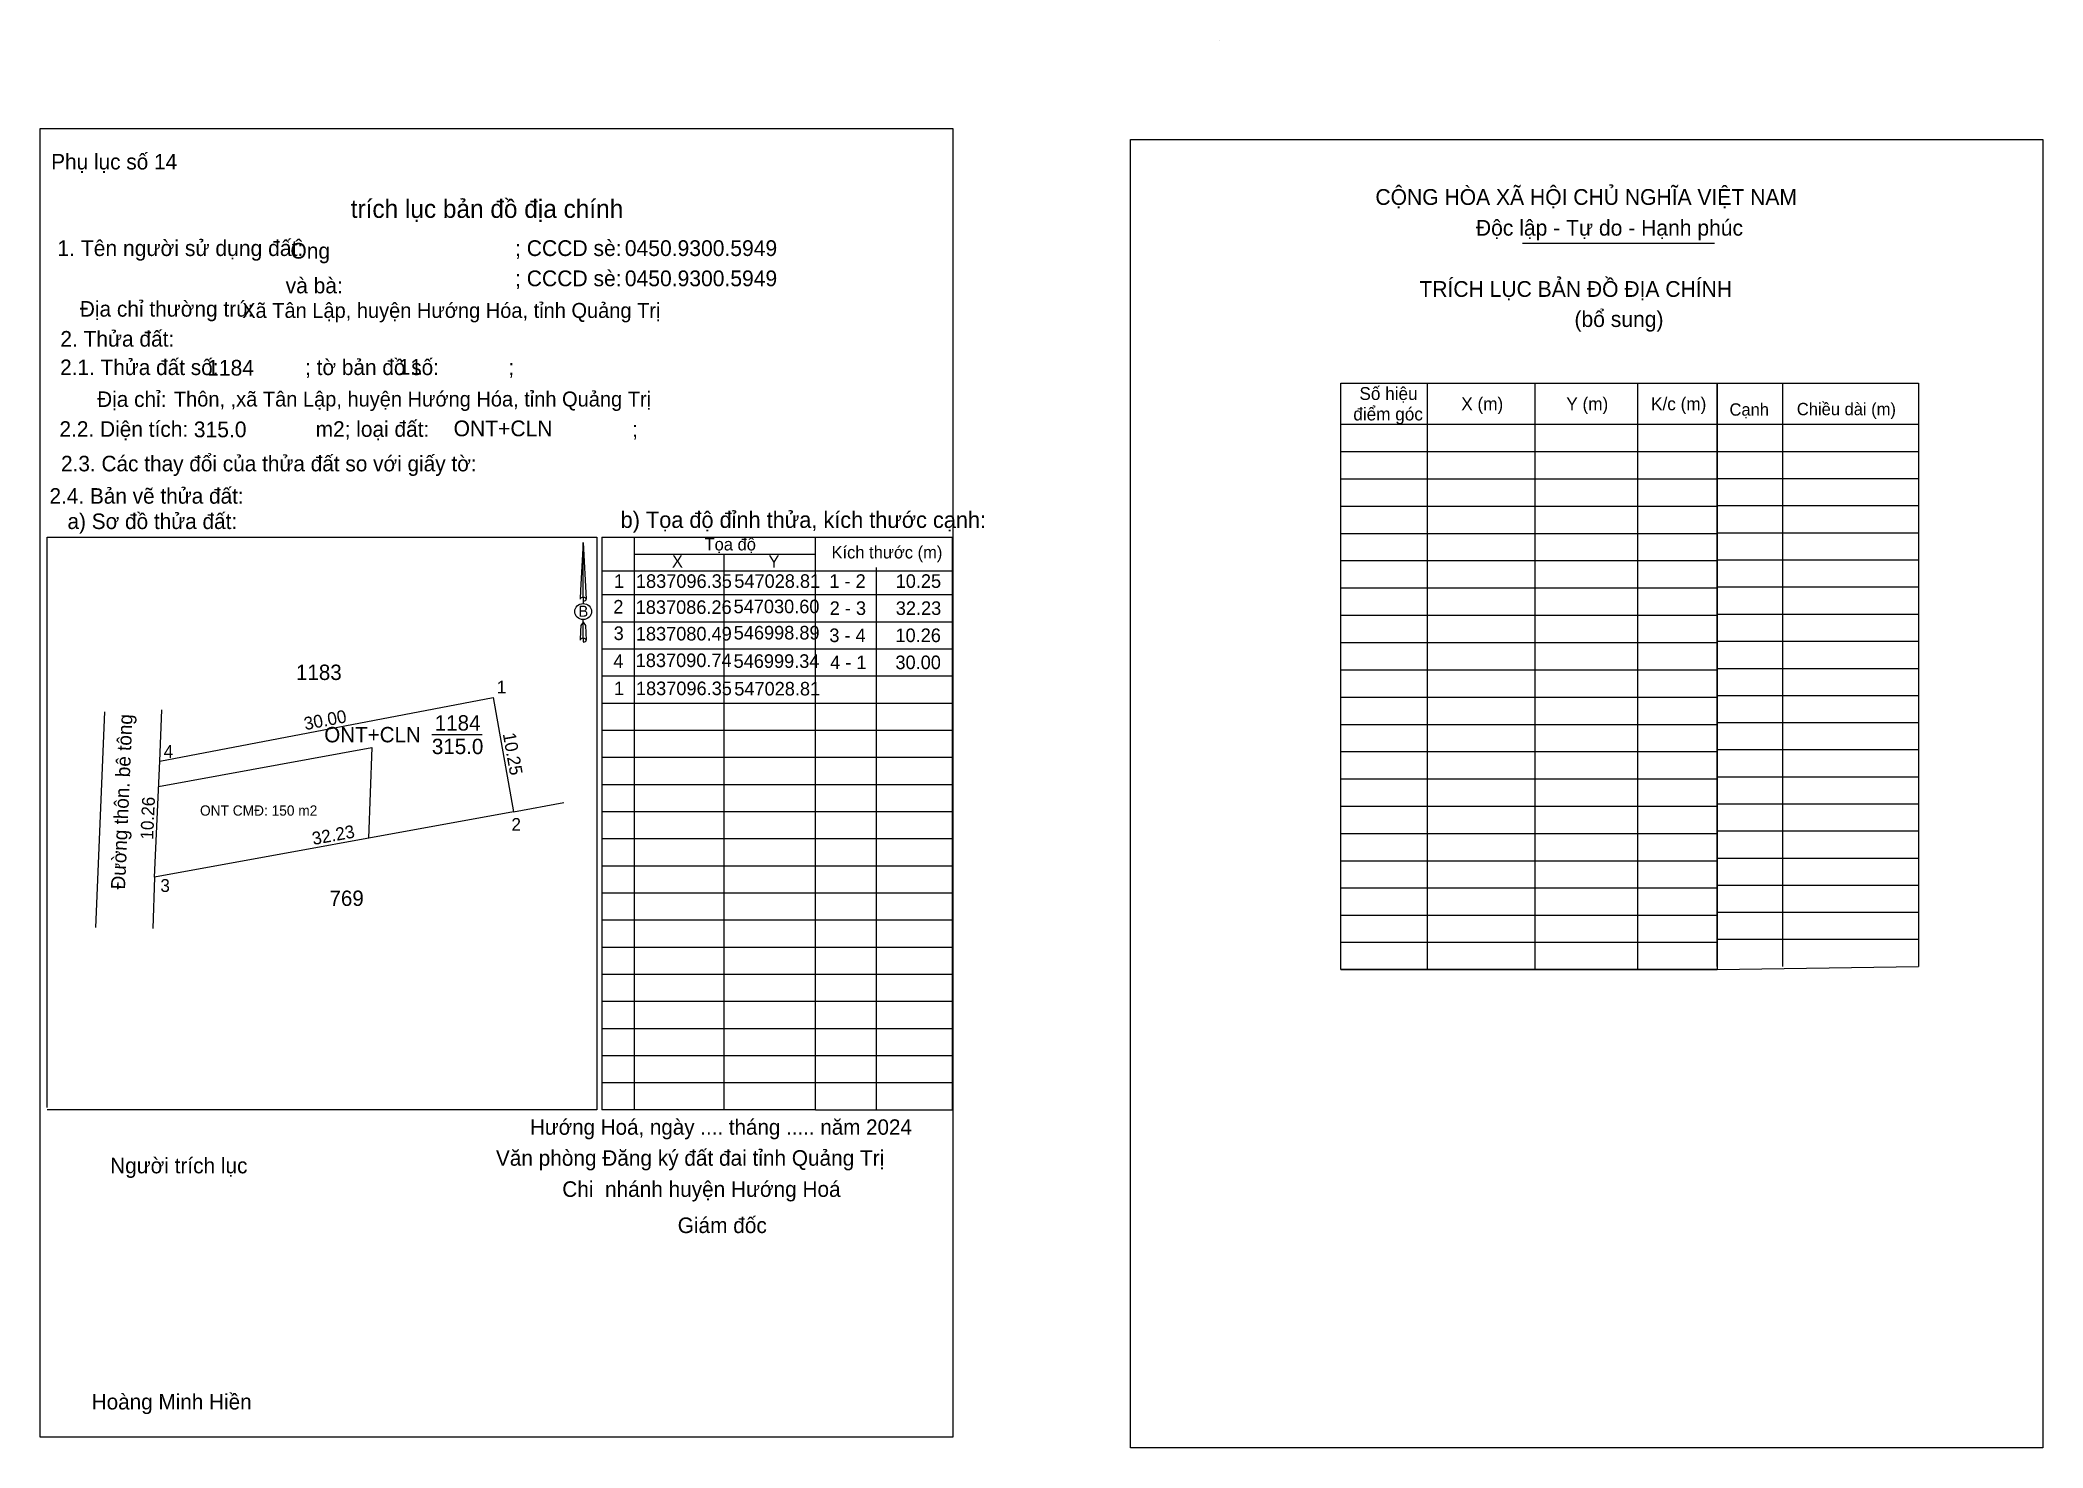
# Model space of a CAD drawing. Extents: x 546989 to 547166, y 1837030 to 1837154.
import ezdxf

# ---------------------------------------------------------------- set-up
doc = ezdxf.new("R2010")
doc.units = 0
for name, color, linetype in [('Level 1', 7, 'Continuous'), ('Level 10', 7, 'Continuous'), ('Level 13', 7, 'Continuous'), ('Level 14', 7, 'Continuous'), ('Level 16', 7, 'Continuous'), ('Level 27', 7, 'Continuous'), ('Level 3', 7, 'Continuous'), ('Level 36', 7, 'Continuous'), ('Level 40', 7, 'Continuous'), ('Level 42', 7, 'Continuous'), ('Level 49', 7, 'Continuous'), ('Level 52', 7, 'Continuous'), ('Level 53', 7, 'Continuous'), ('Level 6', 7, 'Continuous'), ('Level 63', 7, 'Continuous'), ('Level 9', 7, 'Continuous')]:
    doc.layers.add(name, color=color, linetype=linetype)

msp = doc.modelspace()

# ---------------------------------------------------------------- linework, layer by layer
at = {"layer": 'Level 1'}
for p, q in [((547093.02, 1837154.47), (547093.02, 1837154.47)), ((547119.76, 1837136.53), (547136.71, 1837136.53)), ((547142.72, 1837124.13), (547142.72, 1837072.59)), ((547136.97, 1837120.51), (547154.74, 1837120.51)), ((547136.97, 1837118.11), (547154.74, 1837118.11)), ((547136.97, 1837115.72), (547154.74, 1837115.72)), ((547136.97, 1837113.32), (547154.74, 1837113.32)), ((547057.29, 1837059.93), (547057.29, 1837110.53)), ((547057.29, 1837110.53), (547069.36, 1837110.53)), ((547069.36, 1837110.53), (547069.36, 1837059.93)), ((547136.97, 1837110.92), (547154.74, 1837110.92)), ((547041.27, 1837109.03), (547057.29, 1837109.03)), ((547038.48, 1837107.56), (547069.36, 1837107.56)), ((547062.66, 1837107.85), (547062.66, 1837059.93)), ((547136.97, 1837108.53), (547154.74, 1837108.53)), ((547038.42, 1837105.46), (547069.36, 1837105.46)), ((547136.97, 1837106.13), (547154.74, 1837106.13)), ((547136.97, 1837103.74), (547154.74, 1837103.74)), ((547038.42, 1837103.06), (547069.36, 1837103.06)), ((547038.42, 1837100.66), (547069.36, 1837100.66)), ((547136.97, 1837101.34), (547154.74, 1837101.34)), ((547038.42, 1837098.27), (547069.36, 1837098.27)), ((547136.97, 1837098.94), (547154.74, 1837098.94)), ((547136.97, 1837096.55), (547154.74, 1837096.55)), ((547038.42, 1837095.87), (547069.36, 1837095.87)), ((547038.42, 1837093.48), (547069.36, 1837093.48)), ((547136.97, 1837094.15), (547154.74, 1837094.15)), ((547038.42, 1837091.08), (547069.36, 1837091.08)), ((547136.97, 1837091.76), (547154.74, 1837091.76)), ((547136.97, 1837089.36), (547154.74, 1837089.36)), ((547038.42, 1837088.68), (547069.36, 1837088.68)), ((547038.42, 1837086.29), (547069.36, 1837086.29)), ((547136.97, 1837086.97), (547154.74, 1837086.97)), ((547038.42, 1837083.89), (547069.36, 1837083.89)), ((547136.97, 1837084.57), (547154.74, 1837084.57)), ((547136.97, 1837082.17), (547154.74, 1837082.17)), ((547038.42, 1837081.5), (547069.36, 1837081.5)), ((547038.42, 1837079.1), (547069.36, 1837079.1)), ((547136.97, 1837079.78), (547154.74, 1837079.78)), ((547038.42, 1837076.71), (547069.36, 1837076.71)), ((547136.97, 1837077.38), (547154.74, 1837077.38)), ((547136.97, 1837074.99), (547154.74, 1837074.99)), ((547038.42, 1837074.31), (547069.36, 1837074.31)), ((547038.42, 1837071.91), (547069.36, 1837071.91)), ((547136.97, 1837072.33), (547154.74, 1837072.59)), ((547038.42, 1837069.52), (547069.36, 1837069.52)), ((547038.42, 1837067.12), (547069.36, 1837067.12)), ((547038.42, 1837064.73), (547069.36, 1837064.73)), ((547038.42, 1837062.33), (547069.36, 1837062.33)), ((547057.29, 1837059.93), (547069.36, 1837059.93))]:
    msp.add_line(p, q, dxfattribs=at)
msp.add_lwpolyline([(547136.97, 1837072.59), (547136.97, 1837124.13), (547154.74, 1837124.13), (547154.74, 1837072.59)], dxfattribs=at)
at = {"layer": 'Level 10'}
msp.add_lwpolyline([(546999.34, 1837090.74), (547028.81, 1837096.35), (547030.6, 1837086.26), (546998.89, 1837080.49)], close=True, dxfattribs=at)
at = {"layer": 'Level 13'}
for points in [[(546988.77, 1837146.64), (547069.41, 1837146.64), (547069.41, 1837031), (546988.77, 1837031)], [(547085.11, 1837145.69), (547165.75, 1837145.69), (547165.75, 1837030.04), (547085.11, 1837030.04)]]:
    msp.add_lwpolyline(points, close=True, dxfattribs=at)
at = {"layer": 'Level 14'}
msp.add_lwpolyline([(546999.24, 1837088.49), (547018.09, 1837091.95), (547017.79, 1837083.93)], dxfattribs=at)
at = {"layer": 'Level 27'}
for p, q in [((546999.34, 1837090.74), (546999.54, 1837095.27)), ((547030.6, 1837086.26), (547035.06, 1837087.07)), ((546998.89, 1837080.49), (546998.74, 1837075.96))]:
    msp.add_line(p, q, dxfattribs=at)
at = {"layer": 'Level 3'}
for p, q in [((547093.02, 1837154.47), (547093.02, 1837154.47)), ((546989.39, 1837110.53), (547037.97, 1837110.53)), ((546989.39, 1837060.12), (546989.39, 1837110.53)), ((547037.97, 1837110.53), (547037.97, 1837059.93)), ((547038.42, 1837110.53), (547038.42, 1837059.93)), ((547038.42, 1837110.53), (547057.29, 1837110.53)), ((547041.27, 1837110.53), (547041.27, 1837059.93)), ((547049.2, 1837109.03), (547049.2, 1837059.93)), ((547037.97, 1837059.93), (546989.39, 1837059.93)), ((547057.29, 1837059.93), (547038.42, 1837059.93))]:
    msp.add_line(p, q, dxfattribs=at)
at = {"layer": 'Level 40'}
for p, q in [((547036.76, 1837110.06), (547036.53, 1837105.84)), ((547036.76, 1837110.06), (547037.02, 1837105.06)), ((547036.76, 1837110.06), (547037.02, 1837105.06)), ((547036.76, 1837105.23), (547036.76, 1837110.06)), ((547036.76, 1837110.06), (547037.02, 1837105.06)), ((547036.53, 1837105.84), (547036.48, 1837105.06)), ((547036.76, 1837105.23), (547036.76, 1837105.04)), ((547036.76, 1837105.04), (547036.76, 1837104.9)), ((547037.02, 1837105.06), (547037.02, 1837105.06)), ((547036.76, 1837104.9), (547036.76, 1837104.7)), ((547036.76, 1837104.9), (547036.76, 1837104.7)), ((547036.76, 1837104.9), (547036.76, 1837104.7)), ((547036.76, 1837103.02), (547036.76, 1837103.25)), ((547036.76, 1837103.02), (547036.76, 1837103.25)), ((547036.76, 1837103.02), (547036.76, 1837103.25)), ((547036.53, 1837102.23), (547036.48, 1837101.44)), ((547036.55, 1837102.74), (547036.53, 1837102.23)), ((547036.76, 1837103.02), (547036.55, 1837102.74)), ((547036.76, 1837103.02), (547036.96, 1837102.74)), ((547036.76, 1837103.02), (547036.96, 1837102.74)), ((547036.76, 1837103.02), (547036.96, 1837102.74)), ((547036.76, 1837101.61), (547036.76, 1837103.02)), ((547036.76, 1837101.61), (547036.76, 1837101.41)), ((547036.96, 1837102.74), (547037.02, 1837101.44)), ((547036.96, 1837102.74), (547037.02, 1837101.44)), ((547036.96, 1837102.74), (547037.02, 1837101.44)), ((547036.76, 1837101.41), (547036.76, 1837101.27)), ((547037.02, 1837101.44), (547037.02, 1837101.44))]:
    msp.add_line(p, q, dxfattribs=at)
for centre, start_param, end_param in [((547036.76, 1837105.05), 1.570796, 3.074452), ((547036.76, 1837105.05), 0.067141, 1.570796), ((547036.76, 1837105.05), 4.712389, 6.283185), ((547036.76, 1837101.43), 2.491069, 3.074278), ((547036.76, 1837101.43), 1.570796, 2.491069), ((547036.76, 1837101.43), 0.067141, 1.570796), ((547036.76, 1837101.43), 4.712389, 6.283185)]:
    msp.add_ellipse(centre, major_axis=(0.273, 0), ratio=0.614131, start_param=start_param, end_param=end_param, dxfattribs=at)
msp.add_ellipse((547036.76, 1837103.96), major_axis=(0.745, 0), ratio=0.952727, dxfattribs=at)
at = {"layer": 'Level 53'}
for p, q in [((546988.77, 1837146.65), (546988.77, 1837146.65)), ((547069.41, 1837031), (547069.41, 1837031))]:
    msp.add_line(p, q, dxfattribs=at)
at = {"layer": 'Level 63'}
for p, q in [((547111.33, 1837124.13), (547111.33, 1837072.33)), ((547120.85, 1837124.13), (547120.85, 1837072.33)), ((547129.91, 1837124.13), (547129.91, 1837072.33)), ((547103.72, 1837120.51), (547136.97, 1837120.51)), ((547103.72, 1837118.1), (547136.97, 1837118.1)), ((547103.72, 1837115.69), (547136.97, 1837115.69)), ((547103.72, 1837113.28), (547136.97, 1837113.28)), ((547103.72, 1837110.87), (547136.97, 1837110.87)), ((547103.72, 1837108.46), (547136.97, 1837108.46)), ((547103.72, 1837106.05), (547136.97, 1837106.05)), ((547103.72, 1837103.64), (547136.97, 1837103.64)), ((547103.72, 1837101.23), (547136.97, 1837101.23)), ((547103.72, 1837098.81), (547136.97, 1837098.81)), ((547103.72, 1837096.4), (547136.97, 1837096.4)), ((547103.72, 1837093.99), (547136.97, 1837093.99)), ((547103.72, 1837091.58), (547136.97, 1837091.58)), ((547103.72, 1837089.17), (547136.97, 1837089.17)), ((547103.72, 1837086.76), (547136.97, 1837086.76)), ((547103.72, 1837084.35), (547136.97, 1837084.35)), ((547103.72, 1837081.94), (547136.97, 1837081.94)), ((547103.72, 1837079.53), (547136.97, 1837079.53)), ((547103.72, 1837077.12), (547136.97, 1837077.12)), ((547103.72, 1837074.73), (547136.97, 1837074.73)), ((547103.72, 1837072.33), (547136.97, 1837072.33))]:
    msp.add_line(p, q, dxfattribs=at)
msp.add_lwpolyline([(547103.72, 1837124.13), (547136.97, 1837124.13), (547136.97, 1837072.33), (547103.72, 1837072.33)], close=True, dxfattribs=at)
at = {"layer": 'Level 9'}
for p, q in [((546993.7, 1837076.04), (546994.48, 1837095.09)), ((547023.39, 1837093.08), (547027.84, 1837093.08))]:
    msp.add_line(p, q, dxfattribs=at)

# ---------------------------------------------------------------- texts
at = {"layer": 'Level 1'}
for s, height, p in [('Phụ lục số 14', 1.3737, (546989.75, 1837143.03)), ('CỘNG HÒA XÃ HỘI CHỦ NGHĨA VIỆT NAM', 1.3928, (547106.76, 1837139.9)), ('Độc lập - Tự do - Hạnh phúc', 1.3928, (547115.64, 1837137.18)), ('1. Tên người sử dụng đất:', 1.3924, (546990.3, 1837135.38)), ('Ông', 1.386, (547010.89, 1837135.15)), ('; CCCD sè:', 1.392, (547030.74, 1837135.38)), ('0450.9300.5949 ', 1.3924, (547040.44, 1837135.38)), ('và bà:', 1.386, (547010.47, 1837132.08)), ('; CCCD sè:', 1.392, (547030.74, 1837132.71)), ('0450.9300.5949 ', 1.3924, (547040.44, 1837132.71)), ('TRÍCH LỤC BẢN ĐỒ ĐỊA CHÍNH', 1.3928, (547110.65, 1837131.77)), ('Địa chỉ thường trú:', 1.3785, (546992.28, 1837130.02)), ('(bổ sung)', 1.393, (547124.35, 1837129.11)), ('2. Thửa đất:', 1.3815, (546990.56, 1837127.37)), ('2.1. Thửa đất số:               ; tờ bản đồ số:            ;', 1.3737, (546990.54, 1837124.86)), ('Địa chỉ:', 1.374, (546993.81, 1837122.04)), ('2.2. Diện tích:                      m2; loại đất:                                   ;', 1.3785, (546990.48, 1837119.4)), ('Cạnh', 1.091, (547138.05, 1837121.27)), ('Chiều dài (m)', 1.091, (547144, 1837121.31)), ('2.3. Các thay đổi của thửa đất so với giấy tờ:', 1.3737, (546990.62, 1837116.35)), ('2.4. Bản vẽ thửa đất: ', 1.3737, (546989.6, 1837113.49)), ('a) Sơ đồ thửa đất: ', 1.3737, (546991.19, 1837111.25)), ('Tọa độ ', 1.091, (547047.48, 1837109.36)), ('X', 1.09, (547044.6, 1837107.85)), ('Y', 1.09, (547053.13, 1837107.85)), ('Kích thước (m)', 1.091, (547058.7, 1837108.65)), ('Hướng Hoá, ngày .... tháng ..... năm 2024', 1.3596, (547032.06, 1837057.72)), ('Người trích lục', 1.3737, (546994.96, 1837054.31)), ('Văn phòng Đăng ký đất đai tỉnh Quảng Trị', 1.3737, (547029.05, 1837054.98)), (' Chi  nhánh huyện Hướng Hoá', 1.3737, (547034.4, 1837052.23)), (' Giám đốc', 1.376, (547044.6, 1837049.03)), ('Hoàng Minh Hiền', 1.368, (546993.33, 1837033.44))]:
    msp.add_text(s, height=height, dxfattribs=at).set_placement(p)
at = {"layer": 'Level 10'}
msp.add_text('b) Tọa độ đỉnh thửa, kích thước cạnh:', height=1.434, dxfattribs=at).set_placement((547040.07, 1837111.35))
at = {"layer": 'Level 13'}
for s, p in [('1184', (547023.64, 1837093.44)), ('ONT+CLN', (547013.88, 1837092.4)), ('315.0', (547023.39, 1837091.36))]:
    msp.add_text(s, height=1.359, dxfattribs=at).set_placement(p)
at = {"layer": 'Level 16'}
msp.add_text('ONT CMĐ: 150 m2', height=0.9061, dxfattribs=at).set_placement((547002.9, 1837085.92))
at = {"layer": 'Level 36'}
for s, p in [('1183', (547011.38, 1837097.91)), ('769', (547014.34, 1837077.94))]:
    msp.add_text(s, height=1.359, dxfattribs=at).set_placement(p)
at = {"layer": 'Level 40'}
msp.add_text('B', height=0.975, dxfattribs=at).set_placement((547036.34, 1837103.5))
at = {"layer": 'Level 42'}
msp.add_text(' trích lục bản đồ địa chính', height=1.6116, dxfattribs=at).set_placement((547015.62, 1837138.75))
at = {"layer": 'Level 49'}
for s, rotation, p in [('30.00', 10.7855, (547012.2, 1837093.47)), ('10.25', 280.1072, (547029.65, 1837093.15)), ('10.26', 87.4989, (546998.76, 1837083.78)), ('32.23', 10.3143, (547012.91, 1837083.32))]:
    msp.add_text(s, height=1.133, rotation=rotation, dxfattribs=at).set_placement(p)
at = {"layer": 'Level 52'}
for s, p in [('1', (547039.48, 1837106.05)), ('1837096.35', (547041.42, 1837106.05)), ('547028.81', (547050.11, 1837106.05)), ('1 - 2', (547058.51, 1837106.05)), ('10.25', (547064.37, 1837106.05)), ('2', (547039.42, 1837103.78)), ('547030.60', (547050.05, 1837103.81)), ('1837086.26', (547041.4, 1837103.75)), ('2 - 3', (547058.54, 1837103.66)), ('32.23', (547064.38, 1837103.66)), ('3', (547039.45, 1837101.44)), ('1837080.49', (547041.41, 1837101.4)), ('546998.89', (547050.06, 1837101.49)), ('3 - 4', (547058.51, 1837101.26)), ('10.26', (547064.35, 1837101.26)), ('4', (547039.42, 1837098.98)), ('1837090.74', (547041.4, 1837099.05)), ('546999.34', (547050.05, 1837098.98)), ('4 - 1', (547058.58, 1837098.87)), ('30.00', (547064.35, 1837098.87)), ('1', (547039.48, 1837096.57)), ('1837096.35', (547041.42, 1837096.57)), ('547028.81', (547050.11, 1837096.54))]:
    msp.add_text(s, height=1.2, dxfattribs=at).set_placement(p)
at = {"layer": 'Level 6'}
for s, height, p in [('Xã Tân Lập, huyện Hướng Hóa, tỉnh Quảng Trị', 1.3228, (547006.63, 1837129.91)), ('11', 1.392, (547020.45, 1837124.89)), ('1184', 1.392, (547003.53, 1837124.81)), ('Thôn, ,xã Tân Lập, huyện Hướng Hóa, tỉnh Quảng Trị', 1.3228, (547000.59, 1837122.08)), ('315.0', 1.392, (547002.35, 1837119.36)), ('ONT+CLN', 1.392, (547025.31, 1837119.45)), ('.', 1.12, (547021.75, 1837116.4))]:
    msp.add_text(s, height=height, dxfattribs=at).set_placement(p)
at = {"layer": 'Level 63'}
for s, p in [('Số hiệu', (547105.35, 1837122.66)), ('X (m)', (547114.35, 1837121.75)), ('Y (m)', (547123.63, 1837121.75)), ('K/c (m)', (547131.12, 1837121.75)), ('điểm góc', (547104.81, 1837120.85))]:
    msp.add_text(s, height=1.133, dxfattribs=at).set_placement(p)
at = {"layer": 'Level 9'}
for s, p in [('1', (547029.13, 1837096.72)), ('4', (546999.69, 1837091.03)), ('2', (547030.42, 1837084.58)), ('3', (546999.4, 1837079.18))]:
    msp.add_text(s, height=1.13, dxfattribs=at).set_placement(p)
msp.add_text('Đường thôn. bê tông', height=1.25, rotation=87.5067, dxfattribs=at).set_placement((546996.27, 1837079.38))

doc.saveas('drawing.dxf')
